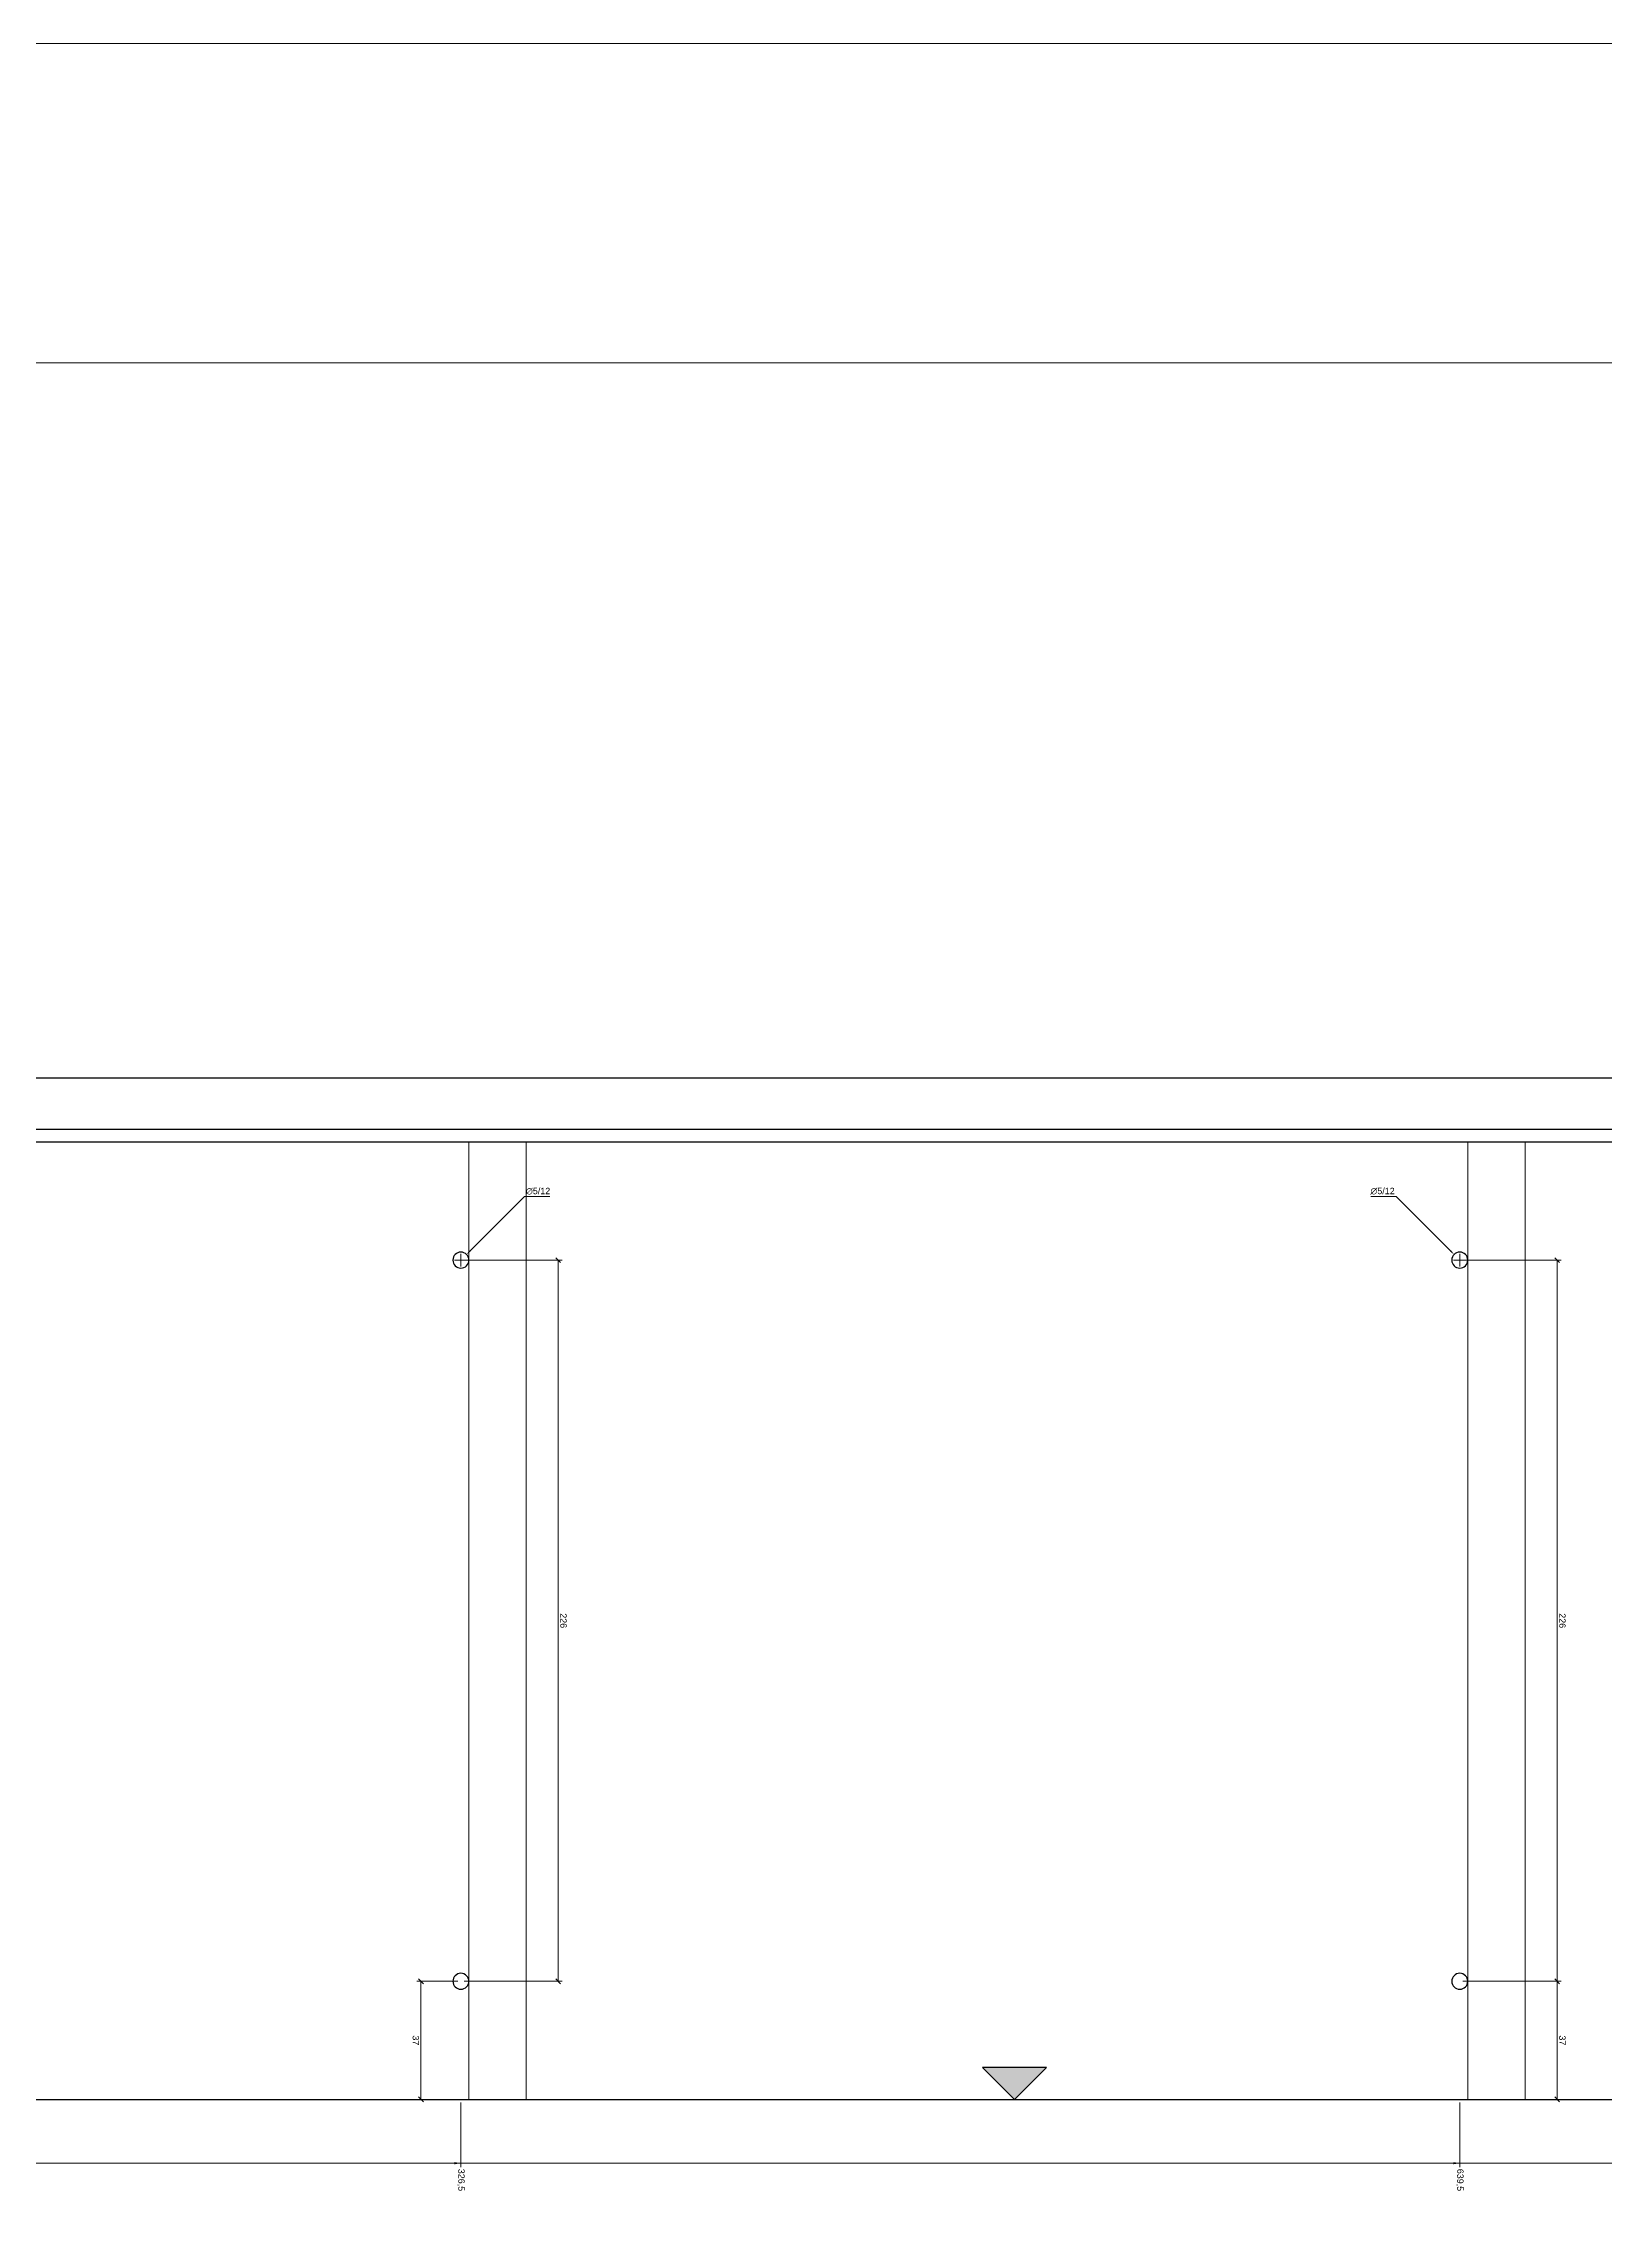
# Paper-space layout 'Right cabinet side' of a CAD drawing. Header units: millimetres. Extents: x -4 to 1481, y -4 to 1046.
# Drawn here: x 485 to 974, y 363 to 1046 of the extents above; entities that cross this region are included whole.
import ezdxf

# ---------------------------------------------------------------- set-up
doc = ezdxf.new("R2010")
doc.units = ezdxf.units.MM
doc.layers.get('0').update_dxf_attribs({"true_color": 0xc2c2ced6})
doc.layers.add('New project_cabinet-001_Right cabinet side_Machining group_View from above2', color=1, linetype='Continuous', true_color=0xc2ff0000)
doc.layers.add('New project_cabinet-001_Right cabinet side_View from above', color=1, linetype='Continuous', true_color=0xc2ff0000)
doc.layers.add('TitleBlock', color=7, linetype='Continuous')
doc.styles.add('Blum_Dimension', font='arial.ttf', dxfattribs={"height": 2})
doc.dimstyles.new('Blum_Chain', dxfattribs={"dimtxt": 2, "dimasz": 2, "dimexe": 1.25, "dimexo": 1, "dimtad": 0, "dimjust": 4, "dimtih": 1, "dimtoh": 1, "dimtxsty": 'Blum_Dimension', "dimblk1": 'DOTSMALL', "dimsah": 1, "dimcen": 2, "dimadec": 0, "dimazin": 2, "dimtfac": 1, "dimtix": 1, "dimtmove": 0, "dimatfit": 3, "dimldrblk": 'OBLIQUE', "dimfxl": 1, "dimlwd": 5, "dimlwe": 5, "dimarcsym": 0})
doc.dimstyles.new('Blum_Default', dxfattribs={"dimtxt": 2, "dimasz": 1.5, "dimexe": 1.25, "dimexo": 1, "dimtad": 1, "dimtxsty": 'Blum_Dimension', "dimblk": 'OBLIQUE', "dimcen": 2, "dimadec": 0, "dimazin": 2, "dimtfac": 1, "dimtix": 1, "dimtmove": 0, "dimatfit": 3, "dimfxl": 1, "dimlwd": 5, "dimlwe": 5, "dimarcsym": 0})
doc.dimstyles.new('Blum_Default$4', dxfattribs={"dimtxt": 2, "dimasz": 1.5, "dimexe": 1.25, "dimexo": 1, "dimtad": 1, "dimtih": 1, "dimtoh": 1, "dimtxsty": 'Blum_Dimension', "dimblk1": 'OBLIQUE', "dimsah": 1, "dimcen": 2, "dimadec": 0, "dimazin": 2, "dimtfac": 1, "dimtofl": 0, "dimtmove": 0, "dimatfit": 3, "dimfxl": 1, "dimlwd": 5, "dimlwe": 5, "dimarcsym": 0})

# ---------------------------------------------------------------- blocks, each defined once
blk = doc.blocks.new('TitleBlock_Right cabinet side')
at = {"layer": 'TitleBlock', "lineweight": 0}
for points in [[(-0.79, -0.79, 0), (-0.79, 209.21, 0), (296.21, 209.21, 0), (296.21, -0.79, 0)], [(9.21, 9.21, 0), (9.21, 189.21, 0), (286.21, 189.21, 0), (286.21, 9.21, 0)]]:
    blk.add_polyline3d(points, close=True, dxfattribs=at)
blk = doc.blocks.new('Blum_Trinagle_Filled')
h = blk.add_hatch(color=256)
h.dxf.hatch_style = 1
h.paths.add_polyline_path([(2, 2), (-2, 2), (0, 0)])
blk.add_lwpolyline([(0, 0), (2, 2), (-2, 2)], close=True)
blk = doc.blocks.new('_DotSmall')
at = {"color": 0, "linetype": 'ByBlock', "const_width": 0.5}
blk.add_lwpolyline([(-0.0625, 0, 1), (0.0625, 0, 1)], format="xyb", close=True, dxfattribs=at)
blk = doc.blocks.new('*D301')
at = {"layer": 'Defpoints', "color": 0, "lineweight": 0}
for p in [(289.35, 401.83), (615.85, 401.83), (615.85, 381.83)]:
    blk.add_point(p, dxfattribs=at)
at = {"layer": 'New project_cabinet-001_Right cabinet side_View from above', "color": 0, "lineweight": 5}
for p, q in [((289.35, 400.83), (289.35, 380.58)), ((615.85, 400.83), (615.85, 380.58)), ((289.35, 381.83), (613.85, 381.83))]:
    blk.add_line(p, q, dxfattribs=at)
at = {"layer": 'New project_cabinet-001_Right cabinet side_View from above', "color": 0, "lineweight": 0}
blk.add_solid([(613.85, 381.49), (613.85, 382.16), (615.85, 381.83)], dxfattribs=at)
at = {"layer": 'New project_cabinet-001_Right cabinet side_View from above', "color": 0, "lineweight": 5, "xscale": 2, "yscale": 2, "zscale": 2, "rotation": 180}
blk.add_blockref('_DotSmall', (289.35, 381.83), dxfattribs=at)
at = {"layer": 'New project_cabinet-001_Right cabinet side_View from above', "color": 0, "lineweight": 0, "insert": (615.85, 376.57), "char_height": 2, "attachment_point": 5, "rotation": 270, "style": 'Blum_Dimension'}
blk.add_mtext('326,5', dxfattribs=at)
blk = doc.blocks.new('_Oblique')
at = {"color": 0, "linetype": 'ByBlock', "lineweight": -2}
blk.add_line((-0.5, -0.5), (0.5, 0.5), dxfattribs=at)
blk = doc.blocks.new('*D304')
at = {"layer": 'Defpoints', "color": 0, "lineweight": 0}
for p in [(289.35, 401.83), (928.85, 401.83), (928.85, 381.83)]:
    blk.add_point(p, dxfattribs=at)
at = {"layer": 'New project_cabinet-001_Right cabinet side_View from above', "color": 0, "lineweight": 5}
for p, q in [((289.35, 400.83), (289.35, 380.58)), ((928.85, 400.83), (928.85, 380.58)), ((289.35, 381.83), (926.85, 381.83))]:
    blk.add_line(p, q, dxfattribs=at)
at = {"layer": 'New project_cabinet-001_Right cabinet side_View from above', "color": 0, "lineweight": 0}
blk.add_solid([(926.85, 381.49), (926.85, 382.16), (928.85, 381.83)], dxfattribs=at)
at = {"layer": 'New project_cabinet-001_Right cabinet side_View from above', "color": 0, "lineweight": 5, "xscale": 2, "yscale": 2, "zscale": 2, "rotation": 180}
blk.add_blockref('_DotSmall', (289.35, 381.83), dxfattribs=at)
at = {"layer": 'New project_cabinet-001_Right cabinet side_View from above', "color": 0, "lineweight": 0, "insert": (928.85, 376.57), "char_height": 2, "attachment_point": 5, "rotation": 270, "style": 'Blum_Dimension'}
blk.add_mtext('639,5', dxfattribs=at)
blk = doc.blocks.new('*D307')
at = {"layer": 'Defpoints', "color": 0, "lineweight": 0}
for p in [(289.35, 401.83), (1201.35, 401.83), (1201.35, 381.83)]:
    blk.add_point(p, dxfattribs=at)
at = {"layer": 'New project_cabinet-001_Right cabinet side_View from above', "color": 0, "lineweight": 5}
for p, q in [((289.35, 400.83), (289.35, 380.58)), ((1201.35, 400.83), (1201.35, 380.58)), ((289.35, 381.83), (1199.35, 381.83))]:
    blk.add_line(p, q, dxfattribs=at)
at = {"layer": 'New project_cabinet-001_Right cabinet side_View from above', "color": 0, "lineweight": 0}
blk.add_solid([(1199.35, 381.49), (1199.35, 382.16), (1201.35, 381.83)], dxfattribs=at)
at = {"layer": 'New project_cabinet-001_Right cabinet side_View from above', "color": 0, "lineweight": 5, "xscale": 2, "yscale": 2, "zscale": 2, "rotation": 180}
blk.add_blockref('_DotSmall', (289.35, 381.83), dxfattribs=at)
at = {"layer": 'New project_cabinet-001_Right cabinet side_View from above', "color": 0, "lineweight": 0, "insert": (1201.35, 377.75), "char_height": 2, "attachment_point": 5, "rotation": 270, "style": 'Blum_Dimension'}
blk.add_mtext('912', dxfattribs=at)
blk = doc.blocks.new('*D310')
at = {"layer": 'Defpoints', "color": 0, "lineweight": 0}
for p in [(289.35, 401.83), (1289.35, 401.83), (1289.35, 381.83)]:
    blk.add_point(p, dxfattribs=at)
at = {"layer": 'New project_cabinet-001_Right cabinet side_View from above', "color": 0, "lineweight": 5}
for p, q in [((289.35, 400.83), (289.35, 380.58)), ((1289.35, 400.83), (1289.35, 380.58)), ((289.35, 381.83), (1287.35, 381.83))]:
    blk.add_line(p, q, dxfattribs=at)
at = {"layer": 'New project_cabinet-001_Right cabinet side_View from above', "color": 0, "lineweight": 0}
blk.add_solid([(1287.35, 381.49), (1287.35, 382.16), (1289.35, 381.83)], dxfattribs=at)
at = {"layer": 'New project_cabinet-001_Right cabinet side_View from above', "color": 0, "lineweight": 5, "xscale": 2, "yscale": 2, "zscale": 2, "rotation": 180}
blk.add_blockref('_DotSmall', (289.35, 381.83), dxfattribs=at)
at = {"layer": 'New project_cabinet-001_Right cabinet side_View from above', "color": 0, "lineweight": 0, "insert": (1289.35, 377.06), "char_height": 2, "attachment_point": 5, "rotation": 270, "style": 'Blum_Dimension'}
blk.add_mtext('1000', dxfattribs=at)
blk = doc.blocks.new('*D325')
at = {"layer": 'Defpoints', "color": 0, "lineweight": 0}
for p in [(603.35, 438.83), (615.85, 438.83), (615.85, 401.83)]:
    blk.add_point(p, dxfattribs=at)
at = {"layer": 'New project_cabinet-001_Right cabinet side_View from above', "color": 0, "lineweight": 5}
for p, q in [((614.85, 438.83), (602.1, 438.83)), ((603.35, 401.83), (603.35, 438.83)), ((614.85, 401.83), (602.1, 401.83))]:
    blk.add_line(p, q, dxfattribs=at)
at = {"layer": 'New project_cabinet-001_Right cabinet side_View from above', "color": 0, "lineweight": 5, "xscale": 1.5, "yscale": 1.5, "zscale": 1.5}
for p, rotation in [((603.35, 438.83), 90), ((603.35, 401.83), 270)]:
    blk.add_blockref('_Oblique', p, dxfattribs=dict(at, rotation=rotation))
at = {"layer": 'New project_cabinet-001_Right cabinet side_View from above', "color": 0, "lineweight": 0, "insert": (601.7, 420.33), "char_height": 2, "attachment_point": 5, "rotation": 270, "style": 'Blum_Dimension'}
blk.add_mtext('37', dxfattribs=at)
blk = doc.blocks.new('*D328')
at = {"layer": 'Defpoints', "color": 0, "lineweight": 0}
for p in [(615.85, 664.83), (646.35, 664.83), (615.85, 438.83)]:
    blk.add_point(p, dxfattribs=at)
at = {"layer": 'New project_cabinet-001_Right cabinet side_View from above', "color": 0, "lineweight": 5}
for p, q in [((616.85, 664.83), (647.6, 664.83)), ((646.35, 438.83), (646.35, 664.83)), ((616.85, 438.83), (647.6, 438.83))]:
    blk.add_line(p, q, dxfattribs=at)
at = {"layer": 'New project_cabinet-001_Right cabinet side_View from above', "color": 0, "lineweight": 5, "xscale": 1.5, "yscale": 1.5, "zscale": 1.5}
for p, rotation in [((646.35, 664.83), 90), ((646.35, 438.83), 270)]:
    blk.add_blockref('_Oblique', p, dxfattribs=dict(at, rotation=rotation))
at = {"layer": 'New project_cabinet-001_Right cabinet side_View from above', "color": 0, "lineweight": 0, "insert": (648, 551.83), "char_height": 2, "attachment_point": 5, "rotation": 270, "style": 'Blum_Dimension'}
blk.add_mtext('226', dxfattribs=at)
blk = doc.blocks.new('*D331')
at = {"layer": 'Defpoints', "color": 0, "lineweight": 0}
for p in [(928.85, 438.83), (959.35, 438.83), (928.85, 401.83)]:
    blk.add_point(p, dxfattribs=at)
at = {"layer": 'New project_cabinet-001_Right cabinet side_View from above', "color": 0, "lineweight": 5}
for p, q in [((929.85, 438.83), (960.6, 438.83)), ((959.35, 401.83), (959.35, 438.83)), ((929.85, 401.83), (960.6, 401.83))]:
    blk.add_line(p, q, dxfattribs=at)
at = {"layer": 'New project_cabinet-001_Right cabinet side_View from above', "color": 0, "lineweight": 5, "xscale": 1.5, "yscale": 1.5, "zscale": 1.5}
for p, rotation in [((959.35, 438.83), 90), ((959.35, 401.83), 270)]:
    blk.add_blockref('_Oblique', p, dxfattribs=dict(at, rotation=rotation))
at = {"layer": 'New project_cabinet-001_Right cabinet side_View from above', "color": 0, "lineweight": 0, "insert": (961, 420.33), "char_height": 2, "attachment_point": 5, "rotation": 270, "style": 'Blum_Dimension'}
blk.add_mtext('37', dxfattribs=at)
blk = doc.blocks.new('*D334')
at = {"layer": 'Defpoints', "color": 0, "lineweight": 0}
for p in [(928.85, 664.83), (959.35, 664.83), (928.85, 438.83)]:
    blk.add_point(p, dxfattribs=at)
at = {"layer": 'New project_cabinet-001_Right cabinet side_View from above', "color": 0, "lineweight": 5}
for p, q in [((929.85, 664.83), (960.6, 664.83)), ((959.35, 438.83), (959.35, 664.83)), ((929.85, 438.83), (960.6, 438.83))]:
    blk.add_line(p, q, dxfattribs=at)
at = {"layer": 'New project_cabinet-001_Right cabinet side_View from above', "color": 0, "lineweight": 5, "xscale": 1.5, "yscale": 1.5, "zscale": 1.5}
for p, rotation in [((959.35, 664.83), 90), ((959.35, 438.83), 270)]:
    blk.add_blockref('_Oblique', p, dxfattribs=dict(at, rotation=rotation))
at = {"layer": 'New project_cabinet-001_Right cabinet side_View from above', "color": 0, "lineweight": 0, "insert": (961, 551.83), "char_height": 2, "attachment_point": 5, "rotation": 270, "style": 'Blum_Dimension'}
blk.add_mtext('226', dxfattribs=at)
blk = doc.blocks.new('*D352')
at = {"layer": 'Defpoints', "color": 0, "lineweight": 0}
for p in [(927.08, 666.6), (930.62, 663.06)]:
    blk.add_point(p, dxfattribs=at)
at = {"layer": 'New project_cabinet-001_Right cabinet side_Machining group_View from above2', "color": 0, "lineweight": 5}
for p, q in [((900.99, 684.72), (908.96, 684.72)), ((908.96, 684.72), (926.02, 667.66)), ((926.85, 664.83), (930.85, 664.83)), ((928.85, 662.83), (928.85, 666.83))]:
    blk.add_line(p, q, dxfattribs=at)
at = {"layer": 'New project_cabinet-001_Right cabinet side_Machining group_View from above2', "color": 0, "lineweight": 0}
blk.add_solid([(926.2, 667.83), (925.84, 667.48), (927.08, 666.6)], dxfattribs=at)
at = {"layer": 'New project_cabinet-001_Right cabinet side_Machining group_View from above2', "color": 0, "lineweight": 0, "insert": (904.66, 686.42), "char_height": 2, "attachment_point": 5, "style": 'Blum_Dimension'}
blk.add_mtext('∅5/12', dxfattribs=at)
blk = doc.blocks.new('*D355')
at = {"layer": 'Defpoints', "color": 0, "lineweight": 0}
for p in [(614.08, 663.06), (617.62, 666.6)]:
    blk.add_point(p, dxfattribs=at)
at = {"layer": 'New project_cabinet-001_Right cabinet side_Machining group_View from above2', "color": 0, "lineweight": 5}
for p, q in [((635.74, 684.72), (618.68, 667.66)), ((643.71, 684.72), (635.74, 684.72)), ((613.85, 664.83), (617.85, 664.83)), ((615.85, 662.83), (615.85, 666.83))]:
    blk.add_line(p, q, dxfattribs=at)
at = {"layer": 'New project_cabinet-001_Right cabinet side_Machining group_View from above2', "color": 0, "lineweight": 0}
blk.add_solid([(618.5, 667.83), (618.85, 667.48), (617.62, 666.6)], dxfattribs=at)
at = {"layer": 'New project_cabinet-001_Right cabinet side_Machining group_View from above2', "color": 0, "lineweight": 0, "insert": (640.04, 686.42), "char_height": 2, "attachment_point": 5, "style": 'Blum_Dimension'}
blk.add_mtext('∅5/12', dxfattribs=at)

psp = doc.layouts.new('Right cabinet side')

# ---------------------------------------------------------------- linework, layer by layer
at = {"linetype": 'Continuous', "lineweight": 30}
for p, q in [((1289.35, 721.828), (289.35, 721.828)), ((289.35, 705.828), (1289.35, 705.828)), ((1289.35, 701.828), (289.35, 701.828)), ((289.35, 401.828), (1289.35, 401.828))]:
    psp.add_line(p, q, dxfattribs=at)
at = {"linetype": 'Continuous', "lineweight": 5}
for p, q in [((618.35, 701.828), (618.35, 401.828)), ((636.35, 701.828), (618.35, 701.828)), ((636.35, 401.828), (636.35, 701.828)), ((931.35, 701.828), (931.35, 401.828)), ((949.35, 701.828), (931.35, 701.828)), ((949.35, 401.828), (949.35, 701.828)), ((636.35, 401.828), (618.35, 401.828)), ((949.35, 401.828), (931.35, 401.828))]:
    psp.add_line(p, q, dxfattribs=at)
at = {"linetype": 'Continuous', "lineweight": 30, "extrusion": (0, 0, -1)}
for centre in [(-615.85, 664.828), (-928.85, 664.828), (-615.85, 438.828), (-928.85, 438.828)]:
    psp.add_circle(centre, 2.5, dxfattribs=at)

# ---------------------------------------------------------------- block references
at = {"lineweight": 0, "xscale": 5, "yscale": 5, "zscale": 5}
psp.add_blockref('TitleBlock_Right cabinet side', (0, 0), dxfattribs=at)
at = {"layer": 'New project_cabinet-001_Right cabinet side_View from above', "lineweight": 0, "xscale": 5, "yscale": 5, "zscale": 5}
psp.add_blockref('Blum_Trinagle_Filled', (789.35, 401.828), dxfattribs=at)

# ---------------------------------------------------------------- dimensions: what is measured, and where the dimension line sits
at = {"layer": 'New project_cabinet-001_Right cabinet side_Machining group_View from above2', "lineweight": 0}
for p1, p2, picture, middle in [((614.082, 663.06), (617.617, 666.595), '*D355', (640.037, 684.715)), ((930.617, 663.06), (927.082, 666.595), '*D352', (904.662, 684.715))]:
    dim = psp.add_diameter_dim_2p(p1=p1, p2=p2, dimstyle='Blum_Default$4', override={"dimscale": 0, "dimpost": '/12'}, dxfattribs=at)
    dim.commit()
    dim.dimension.update_dxf_attribs({"geometry": picture, "text_midpoint": middle, "dimtype": 163})
at = {"layer": 'New project_cabinet-001_Right cabinet side_View from above', "lineweight": 0}
for base, p1, p2, override, picture, middle in [((646.35, 664.828), (615.85, 438.828), (615.85, 664.828), {"dimscale": 0}, '*D328', (647.996, 551.828)), ((959.35, 664.828), (928.85, 438.828), (928.85, 664.828), {"dimscale": 0}, '*D334', (960.996, 551.828)), ((603.35, 438.828), (615.85, 401.828), (615.85, 438.828), {"dimscale": 0, "dimtad": 4}, '*D325', (601.703, 420.328)), ((959.35, 438.828), (928.85, 401.828), (928.85, 438.828), {"dimscale": 0}, '*D331', (960.997, 420.328))]:
    dim = psp.add_linear_dim(base=base, p1=p1, p2=p2, angle=90, dimstyle='Blum_Default', override=override, dxfattribs=at)
    dim.commit()
    dim.dimension.update_dxf_attribs({"geometry": picture, "text_midpoint": middle})
for base, p2, picture, middle in [((615.85, 381.828), (615.85, 401.828), '*D301', (615.85, 376.571)), ((928.85, 381.828), (928.85, 401.828), '*D304', (928.85, 376.565)), ((1201.35, 381.828), (1201.35, 401.828), '*D307', (1201.35, 377.753)), ((1289.35, 381.828), (1289.35, 401.828), '*D310', (1289.35, 377.064))]:
    dim = psp.add_linear_dim(base=base, p1=(289.35, 401.828), p2=p2, dimstyle='Blum_Chain', override={"dimscale": 0}, dxfattribs=at)
    dim.commit()
    dim.dimension.update_dxf_attribs({"geometry": picture, "text_midpoint": middle})

doc.saveas('drawing.dxf')
